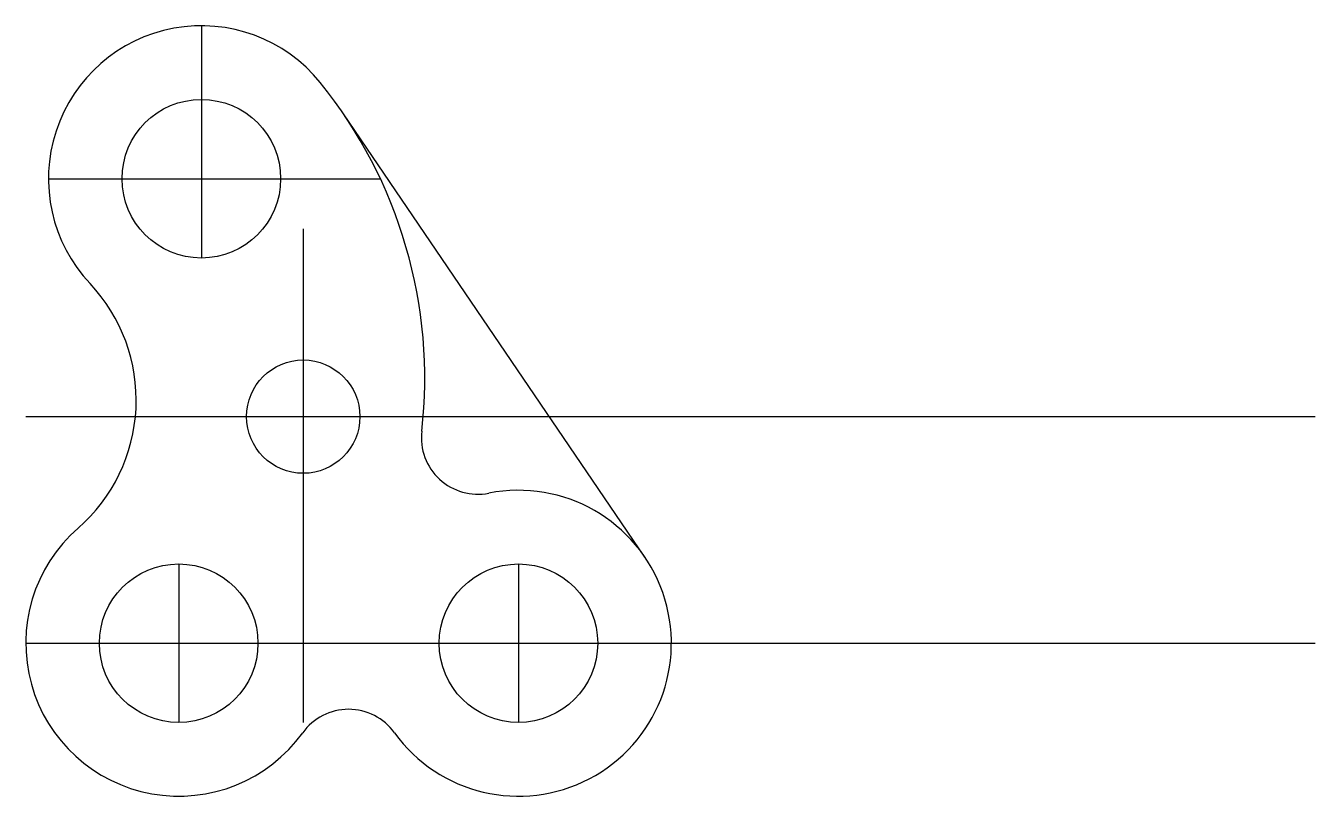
# Model space of a CAD drawing. Header units: inches. Extents: x 33 to 261, y 32 to 168.
import ezdxf

# ---------------------------------------------------------------- set-up
doc = ezdxf.new("R2010")
doc.units = ezdxf.units.IN
doc.header["$MEASUREMENT"] = 0

msp = doc.modelspace()

# ---------------------------------------------------------------- linework, layer by layer
for p, q in [((63.9, 167.68), (63.9, 126.68)), ((142.22, 73.86), (88.98, 152.15)), ((36.9, 140.68), (95.51, 140.68)), ((81.9, 131.84), (81.9, 44.68)), ((32.9, 98.68), (260.6, 98.68)), ((59.9, 72.68), (59.9, 44.68)), ((119.9, 72.68), (119.9, 44.68)), ((32.9, 58.68), (260.6, 58.68))]:
    msp.add_line(p, q)
for centre, radius in [((63.9, 140.68), 14), ((63.9, 140.68), 14), ((81.9, 98.68), 10), ((59.9, 58.68), 14), ((119.9, 58.68), 14)]:
    msp.add_circle(centre, radius)
for centre, radius, start, end in [((63.9, 140.68), 27, 38.9513, 223.2745), ((20.35, 105.47), 83, 353.5227, 38.9513), ((22.4, 101.6), 30, 311.1401, 43.2745), ((112.75, 94.98), 10, 173.5227, 281.1323), ((119.9, 58.68), 27, 215.8248, 101.1323), ((59.9, 58.68), 27, 131.1401, 324.1752), ((89.9, 37.02), 10, 35.8248, 144.1752)]:
    msp.add_arc(centre, radius, start, end)

doc.saveas('drawing.dxf')
